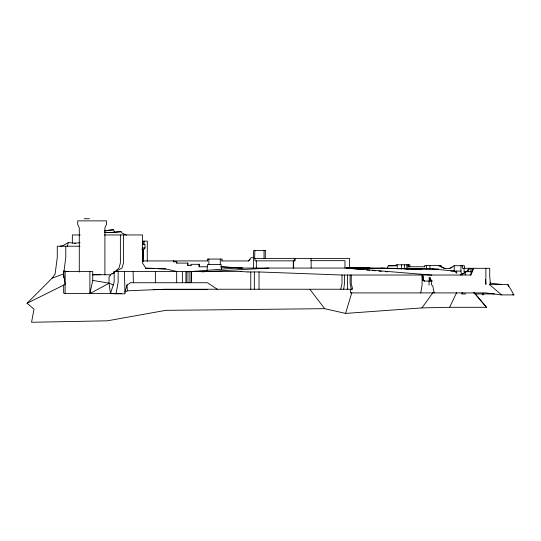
<?xml version="1.0" encoding="UTF-8"?>
<svg xmlns="http://www.w3.org/2000/svg" width="541" height="541" viewBox="0 0 541 541"><rect width="100%" height="100%" fill="white"/><g stroke="black" fill="none" stroke-linecap="round" stroke-linejoin="round"><path stroke-width="0.81" d="M63.682 284.992L63.649 293.154L65.103 293.594L121.292 293.594M63.716 277.641L63.743 271.115L68.2 271.548M65.103 293.594L65.177 271.548L63.743 271.115M482.579 293.283L482.558 294.764L483.607 294.764L483.634 293.188M254.885 250.483L254.635 258.388M253.364 257.685L253.688 250.483L265.638 250.483M207.02 270.365L207.467 264.59L221.154 264.59L221.533 269.452M474.383 292.667L486.467 307.295L449.632 307.295L421.966 307.897L345.591 313.415L324.674 308.681L165.742 310.351L107.436 320.806L31.54 322.28L34.002 309.114L27.05 303.291L65.136 284.383L63.615 273.983L65.779 257.421L65.779 246.209M343.67 289.239L344.441 283.721L344.441 275.024M420.749 292.911L422.075 285.161L422.075 275.754L422.731 279.961L423.833 281.077L432.57 281.077M241.225 271.548L113.921 271.548L113.921 273.523L111.703 273.523L109.018 277.019L109.018 283.139L110.465 293.594L116.051 293.804L118.141 282.064L118.141 271.548M113.407 285.026L109.154 283.18L89.894 293.594L92.734 280.421L92.734 271.548L65.177 271.548M340.762 289.239L342.02 283.721L342.02 275.024L258.923 271.954M217.259 289.239L207.419 282.733L130.09 282.733L129.651 283.491L127 284.979L124.903 292.12L127.385 290.808L165.194 289.239L352.698 289.239L351.244 283.721L351.244 275.024M345.591 313.415L351.812 292.607M110.465 293.594L114.165 282.064L114.165 271.548M470.447 275.024L472.983 268.309M473.558 268.309L471.022 275.024L341.926 275.024M449.632 307.295L456.746 292.35M386.916 268.627L388.316 265.759L396.046 265.719L396.046 264.806L409.835 264.806L409.835 266.76M80.082 242.706L74.699 243.227L75.185 243.227L68.247 242.564L67.429 246.209M462.386 292.485L461.595 293.959L465.801 293.959M468.831 268.309L467.039 271.251L460.357 274.95M469.757 268.309L467.965 271.251L466.626 271.792M142.182 244.525L144.995 244.525L144.995 247.934L144.21 249.185L141.742 249.185M27.05 303.291L52.146 278.128L55.108 273.983L57.278 257.421L57.278 246.209L79.912 246.209M421.966 307.897L433.158 292.282M248.407 260.938L251.139 257.685L253.688 257.685M250.091 259.308L248.732 260.938L221.769 260.938M112.312 273.969L118.979 268.038L120.379 262.987L120.379 234.956M68.247 242.564L63.094 245.641L60.179 246.209M461.277 274.95L465.287 272.475M449.388 268.417L454.203 265.719L464.34 265.719L464.685 268.309M450.781 268.032L452.168 267.261M113.427 272.765L122.043 268.038L123.449 262.987L123.449 234.956M52.146 278.128L63.615 273.983M104.569 230.75L113.4 229.776L114.523 231.737M104.704 230.682L113.4 229.776M126.391 235.125L122.09 233.103L121.11 231.697L109.782 232.583L104.731 232.204M100.653 274.713L92.477 274.855M187.03 271.853L236.349 268.059L380.965 268.059L421.946 268.985L396.702 268.674M121.11 231.697L109.35 232.583L104.481 232.204M201.617 271.873L268.938 268.059M450.085 268.417L444.033 268.458L438.595 265.597M396.438 265.719L388.316 265.759M84.139 218.72L89.461 218.72M80.196 234.956L72.345 234.956L72.345 243.342M104.413 234.956L142.526 234.956L142.526 262.987L145.678 268.038L165.587 268.938L176.785 271.46M142.182 247.934L144.995 247.934M310.602 260.654L344.962 260.654L344.962 268.059M142.08 260.938L207.541 260.938M191.25 265.367L187.666 265.367L187.666 263.102M441.233 265.597L424.55 265.597L424.55 266.76M207.304 266.781L199 266.781L199 264.306M424.976 266.76L408.665 266.76L408.665 264.806M349.445 267.687L364.681 267.687M365.838 267.687L369.821 267.687M405.304 268.985L438.595 268.985M473.192 269.033L470.839 269.033L470.839 272.231M450.836 271.075L460.973 271.075L461.189 273.536L462.129 274.76M472.415 271.683L464.07 271.683L464.07 268.309M247.906 271.954L259.017 271.954L259.017 289.239M422.731 279.961L423.589 279.961L424.692 281.077M507.823 284.397L489.267 284.397L501.575 294.906L513.95 294.906L507.823 284.397L508.466 286.784M153.198 289.604L207.474 289.604M116.051 293.804L124.985 293.804L124.423 271.548M475.059 293.959L494.406 293.959M92.741 274.652L110.763 274.794M390.812 268.606L346.213 268.059L363.789 269.675M456.59 271.075L456.787 273.293L454.568 271.075L432.469 268.985L346.213 268.059L431.819 275.099M145.448 268.322L154.679 268.606M158.033 268.708L165.587 268.938M242.862 268.059L220.755 266.828L241.8 268.059M241.076 271.548L248.055 271.954M380.965 268.059L389.818 268.627M366.298 269.912L369.652 270.216M372.161 270.453L375.508 270.757M378.856 271.068L381.364 271.298M385.55 271.683L387.228 271.839M489.544 283.031L501.04 284.397M501.575 294.906L485.872 292.911L350.379 292.911L350.379 289.57M92.734 280.421L109.154 283.18M512.53 294.527L513.95 294.906M432.469 268.985L434.761 269.77M474.18 293.188L475.228 293.648M439.434 265.597L444.932 268.458M473.551 292.208L486.467 307.295M309.993 289.482L324.674 308.681M430.034 277.31L431.468 281.077M430.602 281.077L429.175 277.31L429.175 281.266M133.35 282.733L133.12 271.548M351.366 289.239L350.115 283.721L350.115 275.024M432.57 285.161L434.254 292.911M423.589 279.961L422.934 275.754L422.934 278.115M462.257 265.719L462.596 268.309L489.72 268.309L489.72 276.485L490.498 284.397M485.541 279.65L485.872 284.397L485.872 268.309M127 284.979L127.385 290.808M347.68 289.239L347.471 275.024M465.246 271.683L465.246 274.733M460.946 265.719L460.946 271.075M454.203 265.597L454.203 271.075M431.522 281.077L431.522 285.161M429.973 265.597L429.973 268.985M429.067 281.077L429.067 285.161M426.538 265.597L426.538 268.985M407.941 264.806L407.941 268.985M406.839 264.806L406.839 268.985M404.54 264.806L404.54 268.985M401.537 264.806L401.537 268.985M397.209 264.806L397.209 268.985M349.56 268.059L349.56 258.388L253.601 258.388L253.601 268.059M311.149 258.388L311.149 268.059M295.088 258.388L295.088 260.857L254.973 260.857L254.973 258.388M294.392 258.388L294.392 260.857M293.621 260.857L293.621 268.059M293.29 260.857L293.29 268.059M265.306 250.483L265.306 258.388M264.035 250.483L264.035 258.388M256.346 260.857L256.346 268.059M254.338 271.954L254.338 289.239M250.774 271.954L250.774 289.239M222.04 260.938L222.04 259.058L207.352 259.058L207.352 260.938M220.288 259.058L220.288 264.826M208.86 259.058L208.86 264.461M199.325 266.781L199.325 264.306L190.926 264.306L190.926 265.367M191.609 271.548L191.609 282.733M191.007 271.548L191.007 282.733M189.093 271.548L189.093 282.733M187.991 265.367L187.991 263.102L176.522 263.102L176.522 261.77M186.983 271.548L186.983 282.733M185.921 271.548L185.921 282.733M182.364 271.548L182.364 282.733M176.846 263.102L176.846 261.77L173.6 261.77L173.6 260.938M176.67 271.548L176.67 282.733M173.925 260.938L173.925 261.77M155.375 271.548L155.375 282.733M147.28 261.249L147.28 241.13L143.047 241.13L143.047 244.525M144.068 241.13L144.068 244.525M143.541 249.185L143.541 261.31M143.074 249.185L143.074 261.31M104.907 274.889L104.907 227.862L106.489 224.319L106.489 220.877L77.708 220.877L77.708 224.319L79.29 227.862L79.29 272.055M89.894 271.548L89.894 293.594"/></g></svg>
